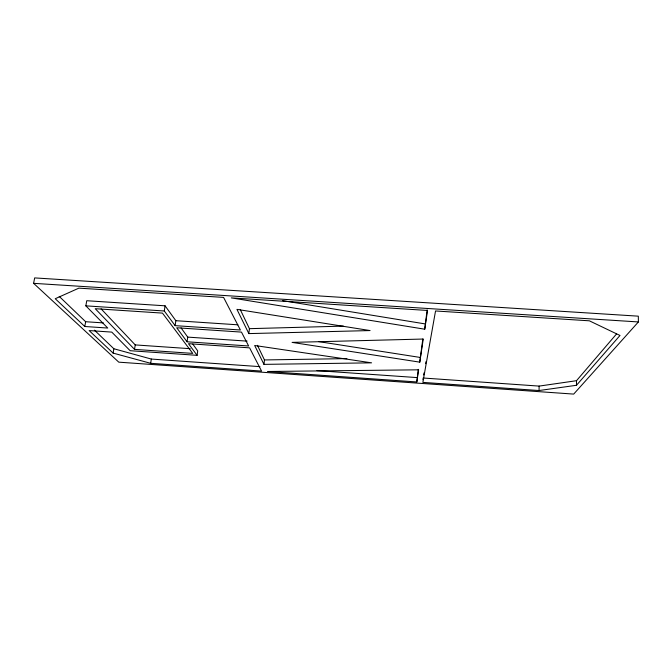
<?xml version="1.0" encoding="UTF-8"?>
<svg xmlns="http://www.w3.org/2000/svg" width="672" height="672" viewBox="0 0 672 672"><rect width="100%" height="100%" fill="white"/><g stroke="black" fill="none" stroke-linecap="round" stroke-linejoin="round"><path stroke-width="1.01" d="M576.475 385.283L620.004 335.471L589.361 320.813L435.54 310.968L422.864 382.385L539.045 390.533L576.475 385.283L576.509 380.696L616.568 333.908M539.045 390.533L539.129 386.098L576.509 380.696M424.738 329.204L427.552 310.456L231.302 297.889L424.738 329.204L427.14 309.842M423.016 379.756L423.116 378.008L539.129 386.098M416.808 381.965L418.631 369.818L267.464 371.49L416.808 381.965L418.295 369.348M419.782 362.149L423.259 339.041L292.093 342.392L419.782 362.149L422.806 339.016M263.97 364.375L254.68 345.484L371.591 362.838L263.97 364.375L264.466 359.948L257.435 345.316M248.842 333.598L236.939 309.364L370.079 330.565L248.842 333.598L249.43 328.667L240.232 309.506M197.098 355.337L188.479 343.686L249.598 347.852L261.568 371.078L150.671 363.308L113.123 353.111L89.132 330.565L111.77 332.102L130.158 350.708L197.098 355.337L197.702 350.868L192.805 344.098M187.076 341.796L176.702 327.768L241.475 332.102L248.632 345.979L187.076 341.796L187.74 337.109L181.054 327.886M175.132 325.643L175.846 320.695L165.068 305.81L86.747 300.72L85.84 305.852L107.764 328.045L84.806 326.5L55.238 298.721L78.893 288.137L223.583 297.402L240.391 329.994L175.132 325.643L164.296 310.993L165.068 305.81M150.671 363.308L151.309 359.058L113.845 348.743L94.433 330.145M134.526 349.381L95.222 308.692L162.473 313.11L192.738 353.396L134.526 349.381L135.232 344.912L101.086 308.851M113.123 353.111L113.845 348.743M84.806 326.5L85.646 321.72L59.228 296.411M423.654 374.934L424.015 372.893M425.628 363.678L425.989 361.628M33.6 283.332L34.667 277.906L638.316 316.168L638.4 321.947L573.695 394.094L118.793 362.166L33.6 283.332L638.4 321.947M249.43 328.667L343.35 326.113M264.466 359.948L346.903 358.613M85.84 305.852L164.296 310.993M175.846 320.695L237.896 324.811M85.646 321.72L103.362 322.904M187.74 337.109L247.111 341.124M135.232 344.912L190.243 348.692M151.309 359.058L259.972 366.635M316.957 370.608L417.077 377.588M318.511 341.578L420.067 357.42M282.584 300.636L425.048 323.896"/></g></svg>
